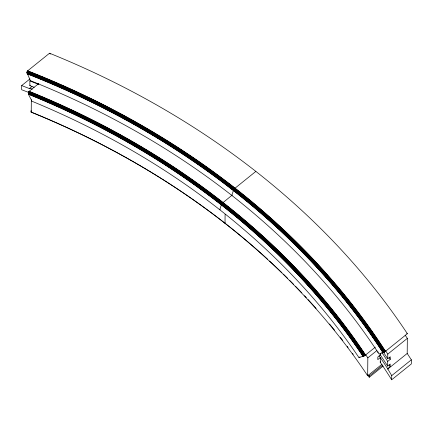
<?xml version="1.0" encoding="UTF-8"?>
<svg xmlns="http://www.w3.org/2000/svg" width="433" height="433" viewBox="0 0 433 433"><rect width="100%" height="100%" fill="white"/><g stroke="black" fill="none" stroke-linecap="round" stroke-linejoin="round"><path stroke-width="0.65" d="M29.953 78.92L21.688 85.572L21.65 89.734A797.862 633.831 0.5 0 1 29.119 92.63M32.031 86.427L29.823 88.208L29.817 88.733L21.688 85.572M34.207 87.342A797.862 633.831 0.5 0 0 29.845 85.61L29.888 80.933L30.673 80.294M31.333 99.731L31.225 112.06A780.737 620.229 0.5 0 1 367.677 375.784L382.003 364.245M225.09 214.367L225.014 223.336L225.463 222.973M367.677 375.784L367.834 357.847L365.652 354.595M383.145 366.069L369.235 377.273L369.252 375.968L368.618 375.021M377.874 351.856L377.868 352.343L378.182 352.089M380.358 353.241L380.342 355L377.83 357.019L377.809 359.623L380.32 357.598L380.277 362.275L380.748 361.896M405.158 335.12L407.329 338.373L407.199 353.452L411.35 359.812L411.312 363.969L391.681 379.779L391.719 375.617L387.643 368.683A797.862 633.831 0.5 0 0 379.113 355.823M387.643 368.683L390.171 366.648L390.193 364.045L387.665 366.08L387.708 361.403A797.862 633.831 0.5 0 0 381.809 352.44M387.708 361.403L390.236 359.368L390.257 356.77L387.73 358.805L387.768 354.124L385.635 350.838M26.949 72.446L27.696 70.817L49.546 53.221A824.4 654.913 0.5 0 1 407.366 333.691L385.099 351.607L383.357 352.592L378.983 353.923A790.155 627.709 0.5 0 0 30.321 80.63L26.949 72.446A793.04 629.999 0.5 0 1 383.979 352.3M375.324 347.163L364.727 355.623L359.006 357.674A773.035 614.108 0.5 0 0 31.712 101.133C31.16 97.982 26.873 94.432 29.141 91.287L38.873 83.445M231.812 195.402L233.511 190.163L234.702 188.463L255.854 171.398M29.845 85.61L30.321 85.231M232.148 195.131L222.302 203.196L221.382 204.722L219.769 209.745L220.11 209.475M359.006 357.674L360.034 356.846M367.834 357.847L376.889 350.551M387.768 354.124L407.329 338.373M369.252 375.968L382.642 365.187M387.638 369.203L407.199 353.452M391.719 375.617L411.35 359.812M406.771 333.681L407.366 333.691M31.42 111L30.97 110.816L30.954 112.115A782.025 621.252 0.5 0 1 267.594 259.226M49.546 53.221L50.293 54.109M28.719 94.367A775.194 615.823 0.5 0 1 363.06 356.435M269.526 261.002A782.025 621.252 0.5 0 1 281.915 272.72M283.323 274.089A782.025 621.252 0.5 0 1 287.544 278.24M289.877 280.568A782.025 621.252 0.5 0 1 293.574 284.302M295.42 286.191A782.025 621.252 0.5 0 1 301.817 292.843M304.534 295.728A782.025 621.252 0.5 0 1 306.337 297.66M308.134 299.604A782.025 621.252 0.5 0 1 316.117 308.426M329.508 323.987A782.025 621.252 0.5 0 1 334.568 330.146M340.37 337.404A782.025 621.252 0.5 0 1 342.828 340.549M347.277 346.346A782.025 621.252 0.5 0 1 348.078 347.407M352.451 353.268A782.025 621.252 0.5 0 1 353.236 354.34M367.763 375.059A782.025 621.252 0.5 0 1 369.235 377.273M29.141 91.287A777.63 617.761 0.5 0 1 365.587 355.006M28.951 91.455A777.365 617.55 0.5 0 1 365.387 355.163M28.789 91.655A777.1 617.339 0.5 0 1 365.171 355.32M28.654 91.872A776.84 617.133 0.5 0 1 364.954 355.471M28.546 92.11A776.591 616.933 0.5 0 1 364.727 355.623M28.464 92.364A776.353 616.744 0.5 0 1 364.499 355.764M28.41 92.635A776.125 616.565 0.5 0 1 364.277 355.894M28.389 92.911A775.914 616.397 0.5 0 1 364.05 356.018M28.399 93.198A775.725 616.251 0.5 0 1 363.834 356.126M28.432 93.49A775.557 616.116 0.5 0 1 363.623 356.224M28.502 93.788A775.411 615.997 0.5 0 1 363.422 356.31M28.594 94.08A775.287 615.899 0.5 0 1 363.233 356.381M29.823 88.208A797.862 633.831 0.5 0 1 32.313 89.198M380.114 362.037A797.862 633.831 0.5 0 1 391.681 379.779M27.284 73.897A792.314 629.425 0.5 0 1 382.994 352.716M27.16 73.61A792.412 629.501 0.5 0 1 383.167 352.662M27.062 73.318A792.531 629.598 0.5 0 1 383.357 352.592M26.992 73.025A792.677 629.717 0.5 0 1 383.551 352.511M26.954 72.733A792.85 629.853 0.5 0 1 383.762 352.413M26.97 72.165A793.245 630.167 0.5 0 1 384.201 352.181M27.019 71.9A793.472 630.345 0.5 0 1 384.428 352.051M27.1 71.645A793.711 630.535 0.5 0 1 384.656 351.91M27.209 71.407A793.96 630.735 0.5 0 1 384.877 351.758M27.349 71.191A794.219 630.941 0.5 0 1 385.099 351.607M27.512 70.99A794.485 631.152 0.5 0 1 385.31 351.45M27.696 70.817A794.755 631.363 0.5 0 1 385.516 351.293M29.888 80.933A797.862 633.831 0.5 0 1 38.591 84.413M379.893 354.335A797.862 633.831 0.5 0 1 387.665 366.08M383.324 352.072A797.862 633.831 0.5 0 1 387.73 358.805M389.137 357.685A801.283 636.553 0.5 0 1 390.236 359.368M389.078 364.959A801.283 636.553 0.5 0 1 390.171 366.648M270.289 219.244A801.283 636.553 0.5 0 1 271.274 220.11"/></g></svg>
